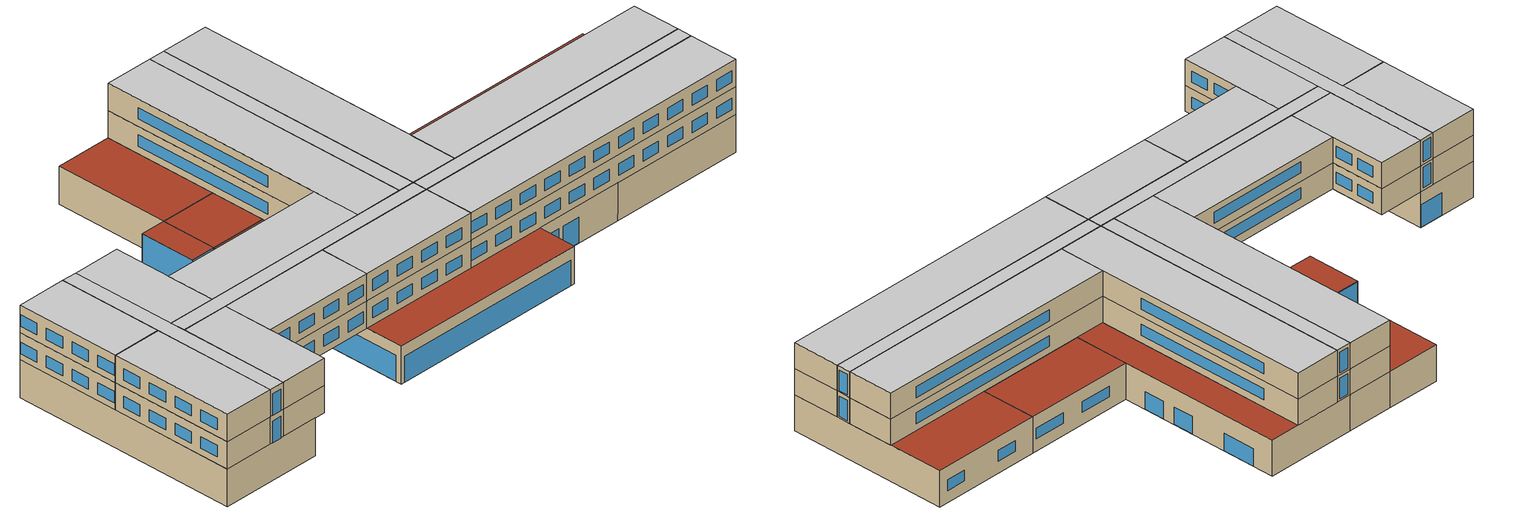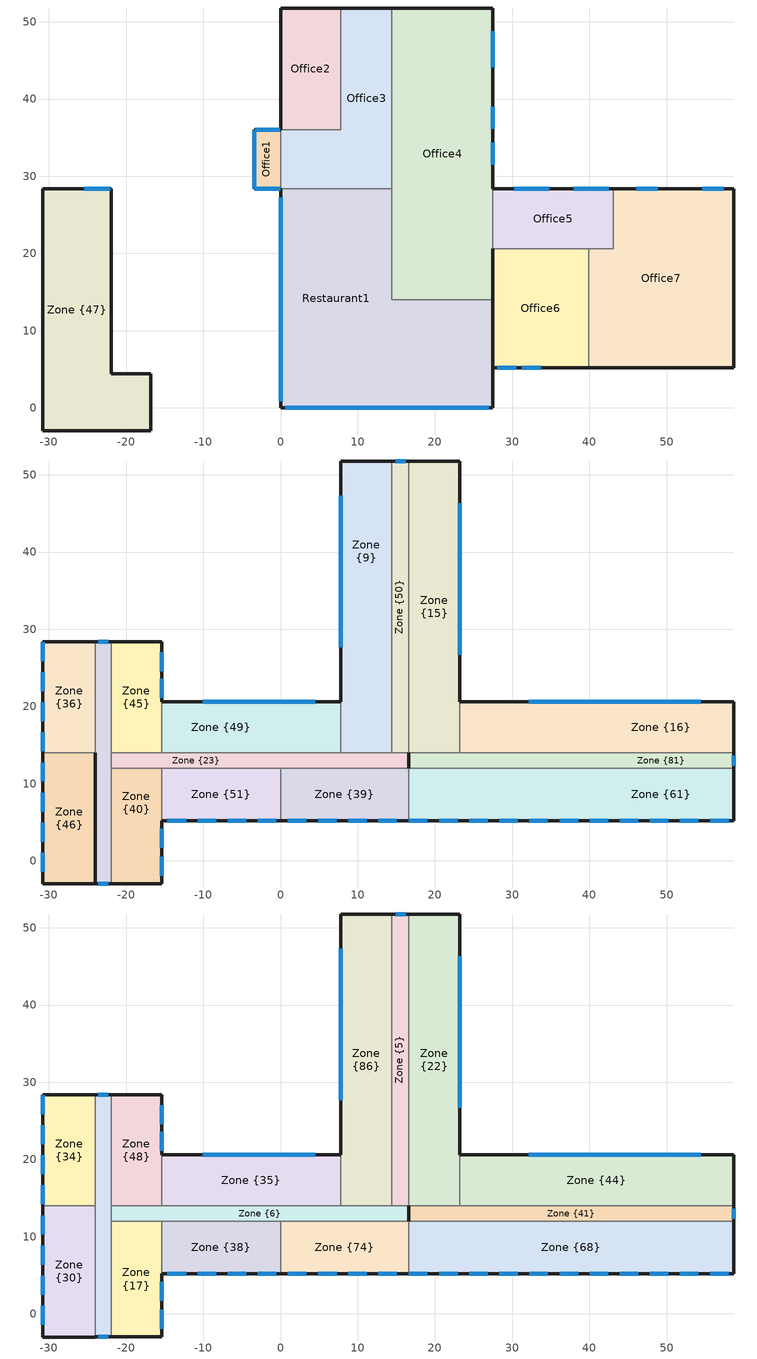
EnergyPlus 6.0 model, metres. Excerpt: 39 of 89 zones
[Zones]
Zone {47}
 floor ground (Exterior Floor): -21.95,28.39 -21.95,4.4 -16.8,4.4 -16.8,-3 -30.79,-3 -30.79,28.39 z0
 wall outside (Exterior Wall): -16.8,-3 -16.8,4.4 -21.95,4.4 -21.95,28.39 -30.79,28.39 -30.79,-3 -16.8,-3 z0:5
 window (Exterior Window): -22.04,28.39 -25.44,28.39 z0.08:3.18
Office1
 floor ground (Exterior Floor): 0,35.99 0,28.39 -3.4,28.39 -3.4,35.99 z0
 wall outside (Exterior Wall): 0,35.99 -3.4,35.99 -3.4,28.39 0,28.39 z0:5
 wall to Office3 (Interior Wall): 0,28.39 0,35.99 z0:5
 window (Exterior Window): -3.34,28.39 -0.05,28.39 z0.06:4.94; -0.1,35.99 -3.3,35.99 z0.1:4.9; -3.4,35.95 -3.4,28.43 z0.04:4.94
 roof outside (Exterior Roof): 0,28.39 0,35.99 -3.4,35.99 -3.4,28.39 z5
Restaurant1
 floor ground (Exterior Floor): 14.4,28.39 14.4,14 27.49,14 27.49,0 0,0 0,28.39 z0
 wall outside (Exterior Wall): 0,28.39 0,0 27.49,0 27.49,5.2 z0:5
 wall to Office4 (Interior Wall): 27.49,14 14.4,14 14.4,28.39 z0:5
 wall to Office3 (Interior Wall): 14.4,28.39 0,28.39 z0:5
 wall inside (Interior Wall): 27.49,5.2 27.49,14 z0:5
 window (Exterior Window): 0.6,0 26.95,0 z0:3.4; 0,27.18 0,0.83 z0.05:3.45
 roof outside (Exterior Roof): 7.8,20.6 7.8,28.39 0,28.39 0,20.6 z5; 27.49,0 27.49,5.2 0,5.2 0,0 z5
Office7
 floor ground (Exterior Floor): 58.68,28.39 58.68,5.2 39.89,5.2 39.89,20.6 43.09,20.6 43.09,28.39 z0
 wall outside (Exterior Wall): 39.89,5.2 58.68,5.2 58.68,28.39 43.09,28.39 z0:5
 wall to Office5 (Interior Wall): 43.09,28.39 43.09,20.6 39.89,20.6 z0:5
 wall to Office6 (Interior Wall): 39.89,20.6 39.89,5.2 z0:5
 window (Exterior Window): 48.87,28.39 46.07,28.39 z1.66:3.16; 57.38,28.39 54.58,28.39 z1.65:3.15
 roof outside (Exterior Roof): 58.68,20.6 58.68,28.39 43.09,28.39 43.09,20.6 z5
Office4
 floor ground (Exterior Floor): 27.49,51.79 27.49,14 14.4,14 14.4,51.79 z0
 wall outside (Exterior Wall): 27.49,28.39 27.49,51.79 14.4,51.79 z0:5
 wall to Office3 (Interior Wall): 14.4,51.79 14.4,28.39 z0:5
 wall to Office5 (Interior Wall): 27.49,20.6 27.49,28.39 z0:5
 wall inside (Interior Wall): 27.49,14 27.49,20.6 z0:5
 window (Exterior Window): 27.49,44.12 27.49,48.77 / 27.49,31.49 27.49,34.34 / 27.49,36.12 27.49,38.97 z0.02:2.42
 roof outside (Exterior Roof): 27.49,20.6 27.49,51.79 23.19,51.79 23.19,20.6 z5
Office3
 floor ground (Exterior Floor): 14.4,51.79 14.4,28.39 0,28.39 0,35.99 7.8,35.99 7.8,51.79 z0
 wall outside (Exterior Wall): 14.4,51.79 7.8,51.79 z0:5
 wall to Office2 (Interior Wall): 7.8,51.79 7.8,35.99 0,35.99 z0:5
 roof outside (Exterior Roof): 7.8,28.39 7.8,35.99 0,35.99 0,28.39 z5
Office2
 floor ground (Exterior Floor): 7.8,51.79 7.8,35.99 0,35.99 0,51.79 z0
 wall outside (Exterior Wall): 7.8,51.79 0,51.79 0,35.99 z0:5
 roof outside (Exterior Roof): 7.8,35.99 7.8,51.79 0,51.79 0,35.99 z5
Office5
 floor ground (Exterior Floor): 43.09,28.39 43.09,20.6 27.49,20.6 27.49,28.39 z0
 wall outside (Exterior Wall): 43.09,28.39 27.49,28.39 z0:5
 wall to Office6 (Interior Wall): 27.49,20.6 39.89,20.6 z0:5
 window (Exterior Window): 42.49,28.39 37.99,28.39 z1.66:3.12; 34.8,28.39 30.3,28.39 z1.66:3.11
 roof outside (Exterior Roof): 43.09,20.6 43.09,28.39 27.49,28.39 27.49,20.6 z5
Office6
 floor ground (Exterior Floor): 39.89,20.6 39.89,5.2 27.49,5.2 27.49,20.6 z0
 wall outside (Exterior Wall): 27.49,20.6 27.49,5.2 39.89,5.2 z0:5
 window (Exterior Window): 28.08,5.2 30.53,5.2 z0.02:3.42; 31.25,5.2 33.7,5.2 z0.05:3.45
 roof outside (Exterior Roof): 27.49,5.2 39.89,5.2 39.89,20.6 27.49,20.6 z5
Zone {49}
 floor outside (Exterior Floor): 0,20.6 0,14 -15.4,14 -15.4,20.6 z5
 floor to Restaurant1 (Interior Floor): 7.8,20.6 7.8,14 0,14 0,20.6 z5
 wall outside (Exterior Wall): 7.8,20.6 -15.4,20.6 z5:8.6
 wall to Zone {9} (Interior Wall): 7.8,14 7.8,20.6 z5:8.6
 wall to Zone {45} (Interior Wall): -15.4,20.6 -15.4,14 z5:8.6
 wall to Zone {23} (Interior Wall): -15.4,14 7.8,14 z5:8.6
 window (Exterior Window): 4.51,20.6 -10.06,20.6 z6.21:7.71
Zone {50}
 floor to Office4 (Interior Floor): 14.4,51.79 16.6,51.79 16.6,14 14.4,14 z5
 wall outside (Exterior Wall): 16.6,51.79 14.4,51.79 z5:8.6
 wall to Zone {15} (Interior Wall): 16.6,14 16.6,51.79 z5:8.6
 wall to Zone {23} (Interior Wall): 14.4,14 16.6,14 z5:8.6
 wall to Zone {9} (Interior Wall): 14.4,51.79 14.4,14 z5:8.6
 window (Exterior Window): 16.19,51.79 14.89,51.79 z5.31:8.15
Zone {46}
 floor to Zone {47} (Interior Floor): -23.99,14 -23.99,-3 -30.79,-3 -30.79,14 z5
 wall outside (Exterior Wall): -30.79,14 -30.79,-3 -23.99,-3 -23.99,14 z5:8.6
 wall to Zone {36} (Interior Wall): -23.99,14 -30.79,14 z5:8.6
 window (Exterior Window): -30.79,8.83 -30.79,6.38 / -30.79,4.93 -30.79,2.48 / -30.79,12.73 -30.79,10.28 / -30.79,1.03 -30.79,-1.42 z5.87:7.37
Zone {1}
 floor to Zone {47} (Interior Floor): -21.95,28.39 -21.95,-3 -23.99,-3 -23.99,28.39 z5
 wall outside (Exterior Wall): -21.95,28.39 -23.99,28.39 / -23.99,-3 -21.95,-3 z5:8.6
 wall to Zone {45} (Interior Wall): -21.95,14 -21.95,28.39 z5:8.6
 wall to Zone {40} (Interior Wall): -21.95,-3 -21.95,12 z5:8.6
 wall inside (Interior Wall): -23.99,14 -23.99,-3 z5:8.6
 wall to Zone {23} (Interior Wall): -21.95,12 -21.95,14 z5:8.6
 wall to Zone {36} (Interior Wall): -23.99,28.39 -23.99,14 z5:8.6
 window (Exterior Window): -22.34,28.39 -23.64,28.39 z5.36:8.2; -23.62,-3 -22.32,-3 z5.01:7.85
Zone {16}
 floor to Office4 (Interior Floor): 23.19,20.6 27.49,20.6 27.49,14 23.19,14 z5
 floor inside (Interior Floor): 27.49,20.6 39.89,20.6 39.89,14 27.49,14 z5
 floor to Office7 (Interior Floor): 39.89,20.6 58.68,20.6 58.68,14 39.89,14 z5
 wall outside (Exterior Wall): 58.68,14 58.68,20.6 23.19,20.6 z5:8.6
 wall to Zone {15} (Interior Wall): 23.19,20.6 23.19,14 z5:8.6
 wall to Zone {81} (Interior Wall): 23.19,14 58.68,14 z5:8.6
 window (Exterior Window): 54.44,20.6 32.14,20.6 z5.96:7.46
Zone {81}
 floor adiabatic (Interior Floor): 39.89,14 39.89,12 27.49,12 27.49,14 z5
 floor to Office7 (Interior Floor): 58.68,14 58.68,12 39.89,12 39.89,14 z5
 floor to Restaurant1 (Interior Floor): 27.49,14 27.49,12 16.6,12 16.6,14 z5
 wall outside (Exterior Wall): 16.6,14 16.6,12 / 58.68,12 58.68,14 z5:8.6
 wall to Zone {61} (Interior Wall): 16.6,12 58.68,12 z5:8.6
 wall to Zone {15} (Interior Wall): 23.19,14 16.6,14 z5:8.6
 window (Exterior Window): 58.68,12.34 58.68,13.64 z5.22:8.06
Zone {9}
 floor to Office3 (Interior Floor): 14.4,51.79 14.4,28.39 7.8,28.39 7.8,51.79 z5
 floor to Restaurant1 (Interior Floor): 14.4,28.39 14.4,14 7.8,14 7.8,28.39 z5
 wall outside (Exterior Wall): 14.4,51.79 7.8,51.79 7.8,20.6 z5:8.6
 wall to Zone {23} (Interior Wall): 7.8,14 14.4,14 z5:8.6
 window (Exterior Window): 7.8,47.27 7.8,27.67 z5.97:7.47
Zone {23}
 floor outside (Exterior Floor): 0,14 0,12 -21.95,12 -21.95,14 z5
 floor to Restaurant1 (Interior Floor): 16.6,14 16.6,12 0,12 0,14 z5
 wall outside (Exterior Wall): 16.6,12 16.6,14 z5:8.6
 wall to Zone {51} (Interior Wall): -15.4,12 0,12 z5:8.6
 wall to Zone {45} (Interior Wall): -15.4,14 -21.95,14 z5:8.6
 wall to Zone {40} (Interior Wall): -21.95,12 -15.4,12 z5:8.6
 wall to Zone {39} (Interior Wall): 0,12 16.6,12 z5:8.6
Zone {51}
 floor outside (Exterior Floor): 0,12 0,5.2 -15.4,5.2 -15.4,12 z5
 wall outside (Exterior Wall): -15.4,5.2 0,5.2 z5:8.6
 wall to Zone {40} (Interior Wall): -15.4,12 -15.4,5.2 z5:8.6
 wall to Zone {39} (Interior Wall): 0,5.2 0,12 z5:8.6
 window (Exterior Window): -10.75,5.2 -8.35,5.2 / -6.85,5.2 -4.45,5.2 / -2.95,5.2 -0.55,5.2 / -14.65,5.2 -12.25,5.2 z5.9:7.4
Zone {45}
 floor outside (Exterior Floor): -15.4,28.39 -15.4,14 -21.95,14 -21.95,28.39 z5
 wall outside (Exterior Wall): -15.4,20.6 -15.4,28.39 -21.95,28.39 z5:8.6
 window (Exterior Window): -15.4,21.14 -15.4,23.59 z6.06:7.56; -15.4,24.56 -15.4,27.01 z5.95:7.45
Zone {61}
 floor to Restaurant1 (Interior Floor): 27.49,12 27.49,5.2 16.6,5.2 16.6,12 z5
 floor to Office7 (Interior Floor): 58.68,12 58.68,5.2 39.89,5.2 39.89,12 z5
 floor inside (Interior Floor): 39.89,12 39.89,5.2 27.49,5.2 27.49,12 z5
 wall outside (Exterior Wall): 16.6,5.2 58.68,5.2 58.68,12 z5:8.6
 wall to Zone {39} (Interior Wall): 16.6,12 16.6,5.2 z5:8.6
 window (Exterior Window): 16.63,5.2 19.03,5.2 / 36.13,5.2 38.53,5.2 / 20.53,5.2 22.93,5.2 / 43.93,5.2 46.33,5.2 / 24.43,5.2 26.83,5.2 / 47.83,5.2 50.23,5.2 / 28.33,5.2 30.73,5.2 / 40.03,5.2 42.43,5.2 / 32.23,5.2 34.63,5.2 / 55.63,5.2 58.03,5.2 / 51.73,5.2 54.13,5.2 z5.9:7.4
Zone {15}
 floor to Office4 (Interior Floor): 23.19,51.79 23.19,14 16.6,14 16.6,51.79 z5
 wall outside (Exterior Wall): 23.19,20.6 23.19,51.79 16.6,51.79 z5:8.6
 window (Exterior Window): 23.19,26.72 23.19,46.32 z6.03:7.53
Zone {40}
 floor outside (Exterior Floor): -15.4,12 -15.4,-3 -16.8,-3 -16.8,4.4 -21.95,4.4 -21.95,12 z5
 floor to Zone {47} (Interior Floor): -16.8,4.4 -16.8,-3 -21.95,-3 -21.95,4.4 z5
 wall outside (Exterior Wall): -21.95,-3 -15.4,-3 -15.4,5.2 z5:8.6
 window (Exterior Window): -15.4,1.71 -15.4,4.16 z5.94:7.44; -15.4,-1.92 -15.4,0.53 z5.93:7.43
Zone {39}
 floor to Restaurant1 (Interior Floor): 16.6,12 16.6,5.2 0,5.2 0,12 z5
 wall outside (Exterior Wall): 0,5.2 16.6,5.2 z5:8.6
 window (Exterior Window): 4.85,5.2 7.25,5.2 / 12.65,5.2 15.05,5.2 / 0.95,5.2 3.35,5.2 / 8.75,5.2 11.15,5.2 z5.9:7.4
Zone {36}
 floor to Zone {47} (Interior Floor): -23.99,28.39 -23.99,14 -30.79,14 -30.79,28.39 z5
 wall outside (Exterior Wall): -23.99,28.39 -30.79,28.39 -30.79,14 z5:8.6
 window (Exterior Window): -30.79,20.53 -30.79,18.08 / -30.79,28.33 -30.79,25.88 / -30.79,24.43 -30.79,21.98 / -30.79,16.63 -30.79,14.18 z5.87:7.37
Zone {44}
 floor to Zone {16} (Interior Floor): 23.19,20.6 58.68,20.6 58.68,14 23.19,14 z8.6
 wall outside (Exterior Wall): 58.68,14 58.68,20.6 23.19,20.6 z8.6:12.2
 wall to Zone {41} (Interior Wall): 23.19,14 58.68,14 z8.6:12.2
 wall to Zone {22} (Interior Wall): 23.19,20.6 23.19,14 z8.6:12.2
 window (Exterior Window): 54.44,20.6 32.14,20.6 z9.56:11.06
 ceiling to Zone {76} (Interior Ceiling): 58.68,14 58.68,20.6 23.19,20.6 23.19,14 z12.2
Zone {68}
 floor to Zone {61} (Interior Floor): 58.68,12 58.68,5.2 16.6,5.2 16.6,12 z8.6
 wall outside (Exterior Wall): 16.6,5.2 58.68,5.2 58.68,12 z8.6:12.2
 wall to Zone {39} (Interior Wall): 16.6,12 16.6,5.2 z8.6:12.2
 wall to Zone {41} (Interior Wall): 58.68,12 16.6,12 z8.6:12.2
 window (Exterior Window): 16.63,5.2 19.03,5.2 / 47.83,5.2 50.23,5.2 / 20.53,5.2 22.93,5.2 / 51.73,5.2 54.13,5.2 / 24.43,5.2 26.83,5.2 / 43.93,5.2 46.33,5.2 / 32.23,5.2 34.63,5.2 / 28.33,5.2 30.73,5.2 / 55.63,5.2 58.03,5.2 / 40.03,5.2 42.43,5.2 / 36.13,5.2 38.53,5.2 z9.5:11
 ceiling to Zone {72} (Interior Ceiling): 58.68,5.2 58.68,12 16.6,12 16.6,5.2 z12.2
Zone {5}
 floor to Zone {50} (Interior Floor): 14.4,51.79 16.6,51.79 16.6,14 14.4,14 z8.6
 wall outside (Exterior Wall): 16.6,51.79 14.4,51.79 z8.6:12.2
 wall to Zone {22} (Interior Wall): 16.6,14 16.6,51.79 z8.6:12.2
 wall to Zone {6} (Interior Wall): 14.4,14 16.6,14 z8.6:12.2
 wall to Zone {86} (Interior Wall): 14.4,51.79 14.4,14 z8.6:12.2
 window (Exterior Window): 16.19,51.79 14.89,51.79 z8.91:11.75
 ceiling to Zone {70} (Interior Ceiling): 16.6,14 16.6,51.79 14.4,51.79 14.4,14 z12.2
Zone {35}
 floor to Zone {49} (Interior Floor): 7.8,20.6 7.8,14 -15.4,14 -15.4,20.6 z8.6
 wall outside (Exterior Wall): 7.8,20.6 -15.4,20.6 z8.6:12.2
 wall to Zone {6} (Interior Wall): -15.4,14 7.8,14 z8.6:12.2
 wall to Zone {86} (Interior Wall): 7.8,14 7.8,20.6 z8.6:12.2
 wall to Zone {48} (Interior Wall): -15.4,20.6 -15.4,14 z8.6:12.2
 window (Exterior Window): 4.51,20.6 -10.06,20.6 z9.81:11.31
 ceiling to Zone {2} (Interior Ceiling): 7.8,14 7.8,20.6 -15.4,20.6 -15.4,14 z12.2
Zone {17}
 floor to Zone {40} (Interior Floor): -15.4,12 -15.4,-3 -21.95,-3 -21.95,12 z8.6
 wall outside (Exterior Wall): -21.95,-3 -15.4,-3 -15.4,5.2 z8.6:12.2
 wall to Zone {38} (Interior Wall): -15.4,5.2 -15.4,12 z8.6:12.2
 wall to Zone {84} (Interior Wall): -21.95,12 -21.95,-3 z8.6:12.2
 wall to Zone {6} (Interior Wall): -15.4,12 -21.95,12 z8.6:12.2
 window (Exterior Window): -15.4,-1.92 -15.4,0.53 z9.53:11.03; -15.4,1.71 -15.4,4.16 z9.54:11.04
 ceiling to Zone {24} (Interior Ceiling): -15.4,-3 -15.4,12 -21.95,12 -21.95,-3 z12.2
Zone {6}
 floor to Zone {23} (Interior Floor): 16.6,14 16.6,12 -21.95,12 -21.95,14 z8.6
 wall outside (Exterior Wall): 16.6,12 16.6,14 z8.6:12.2
 wall to Zone {74} (Interior Wall): 0,12 16.6,12 z8.6:12.2
 wall to Zone {48} (Interior Wall): -15.4,14 -21.95,14 z8.6:12.2
 wall to Zone {86} (Interior Wall): 14.4,14 7.8,14 z8.6:12.2
 wall to Zone {38} (Interior Wall): -15.4,12 0,12 z8.6:12.2
 wall to Zone {84} (Interior Wall): -21.95,14 -21.95,12 z8.6:12.2
 ceiling to Zone {19} (Interior Ceiling): 16.6,12 16.6,14 -21.95,14 -21.95,12 z12.2
Zone {86}
 floor to Zone {9} (Interior Floor): 14.4,51.79 14.4,14 7.8,14 7.8,51.79 z8.6
 wall outside (Exterior Wall): 14.4,51.79 7.8,51.79 7.8,20.6 z8.6:12.2
 window (Exterior Window): 7.8,47.27 7.8,27.67 z9.57:11.07
 ceiling to Zone {32} (Interior Ceiling): 14.4,14 14.4,51.79 7.8,51.79 7.8,14 z12.2
Zone {41}
 floor to Zone {81} (Interior Floor): 58.68,14 58.68,12 16.6,12 16.6,14 z8.6
 wall outside (Exterior Wall): 58.68,12 58.68,14 / 16.6,14 16.6,12 z8.6:12.2
 wall to Zone {22} (Interior Wall): 23.19,14 16.6,14 z8.6:12.2
 window (Exterior Window): 58.68,12.34 58.68,13.64 z8.82:11.66
 ceiling to Zone {53} (Interior Ceiling): 58.68,12 58.68,14 16.6,14 16.6,12 z12.2
Zone {38}
 floor to Zone {51} (Interior Floor): 0,12 0,5.2 -15.4,5.2 -15.4,12 z8.6
 wall outside (Exterior Wall): -15.4,5.2 0,5.2 z8.6:12.2
 wall to Zone {74} (Interior Wall): 0,5.2 0,12 z8.6:12.2
 window (Exterior Window): -14.65,5.2 -12.25,5.2 / -10.75,5.2 -8.35,5.2 / -6.85,5.2 -4.45,5.2 / -2.95,5.2 -0.55,5.2 z9.5:11
 ceiling to Zone {31} (Interior Ceiling): 0,5.2 0,12 -15.4,12 -15.4,5.2 z12.2
Zone {74}
 floor to Zone {39} (Interior Floor): 16.6,12 16.6,5.2 0,5.2 0,12 z8.6
 wall outside (Exterior Wall): 0,5.2 16.6,5.2 z8.6:12.2
 wall inside (Interior Wall): 16.6,5.2 16.6,12 z8.6:12.2
 window (Exterior Window): 12.65,5.2 15.05,5.2 / 8.75,5.2 11.15,5.2 / 4.85,5.2 7.25,5.2 / 0.95,5.2 3.35,5.2 z9.5:11
 ceiling to Zone {58} (Interior Ceiling): 16.6,5.2 16.6,12 0,12 0,5.2 z12.2
Zone {22}
 floor to Zone {15} (Interior Floor): 23.19,51.79 23.19,14 16.6,14 16.6,51.79 z8.6
 wall outside (Exterior Wall): 23.19,20.6 23.19,51.79 16.6,51.79 z8.6:12.2
 window (Exterior Window): 23.19,26.72 23.19,46.32 z9.63:11.13
 ceiling to Zone {25} (Interior Ceiling): 23.19,14 23.19,51.79 16.6,51.79 16.6,14 z12.2
Zone {84}
 floor to Zone {1} (Interior Floor): -21.95,28.39 -21.95,-3 -23.99,-3 -23.99,28.39 z8.6
 wall outside (Exterior Wall): -23.99,-3 -21.95,-3 / -21.95,28.39 -23.99,28.39 z8.6:12.2
 wall to Zone {30} (Interior Wall): -23.99,14 -23.99,-3 z8.6:12.2
 wall to Zone {34} (Interior Wall): -23.99,28.39 -23.99,14 z8.6:12.2
 wall to Zone {48} (Interior Wall): -21.95,14 -21.95,28.39 z8.6:12.2
 window (Exterior Window): -22.34,28.39 -23.64,28.39 z8.96:11.8; -23.62,-3 -22.32,-3 z8.61:11.45
 ceiling to Zone {52} (Interior Ceiling): -21.95,-3 -21.95,28.39 -23.99,28.39 -23.99,-3 z12.2
Zone {48}
 floor to Zone {45} (Interior Floor): -15.4,28.39 -15.4,14 -21.95,14 -21.95,28.39 z8.6
 wall outside (Exterior Wall): -15.4,20.6 -15.4,28.39 -21.95,28.39 z8.6:12.2
 window (Exterior Window): -15.4,21.14 -15.4,23.59 z9.66:11.16; -15.4,24.56 -15.4,27.01 z9.55:11.05
 ceiling to Zone {29} (Interior Ceiling): -15.4,14 -15.4,28.39 -21.95,28.39 -21.95,14 z12.2
Zone {30}
 floor to Zone {46} (Interior Floor): -23.99,14 -23.99,-3 -30.79,-3 -30.79,14 z8.6
 wall outside (Exterior Wall): -30.79,14 -30.79,-3 -23.99,-3 z8.6:12.2
 wall to Zone {34} (Interior Wall): -23.99,14 -30.79,14 z8.6:12.2
 window (Exterior Window): -30.79,12.73 -30.79,10.28 / -30.79,8.83 -30.79,6.38 / -30.79,1.03 -30.79,-1.42 / -30.79,4.93 -30.79,2.48 z9.48:10.98
 ceiling to Zone {54} (Interior Ceiling): -23.99,-3 -23.99,14 -30.79,14 -30.79,-3 z12.2
Zone {34}
 floor to Zone {36} (Interior Floor): -23.99,28.39 -23.99,14 -30.79,14 -30.79,28.39 z8.6
 wall outside (Exterior Wall): -23.99,28.39 -30.79,28.39 -30.79,14 z8.6:12.2
 window (Exterior Window): -30.79,16.63 -30.79,14.18 / -30.79,24.43 -30.79,21.98 / -30.79,28.33 -30.79,25.88 / -30.79,20.53 -30.79,18.08 z9.48:10.98
 ceiling to Zone {85} (Interior Ceiling): -23.99,14 -23.99,28.39 -30.79,28.39 -30.79,14 z12.2
[Building]
Untitled: North Axis {deg}=-0; Terrain=CITY; Loads Convergence Tolerance Value=0.04; Temperature Convergence Tolerance Value {deltaC}=0.4; Solar Distribution=FULLINTERIORANDEXTERIOR; Maximum Number of Warmup Days=25
[Site:Location]
ABU DHABI- -- ARE: 24.43, 54.65, 4, 27
[Material]
Name | Roughness | Thickness {m} | Conductivity {W/m-K} | Density {kg/m3} | Specific Heat {J/kg-K}
M01 100mm brick | MediumRough | 0.1016 | 0.89 | 1920 | 790
G01a 19mm gypsum board | MediumSmooth | 0.019 | 0.16 | 800 | 1090
M11 100mm lightweight concrete | MediumRough | 0.1016 | 0.53 | 1280 | 840
I02 50mm insulation board | MediumRough | 0.0508 | 0.03 | 43 | 1210
M15 200mm heavyweight concrete | MediumRough | 0.2032 | 1.95 | 2240 | 900
F16 Acoustic tile | MediumSmooth | 0.0191 | 0.06 | 368 | 590
[Material:AirGap]
Name | Thermal Resistance {m2-K/W}
F05 Ceiling air space resistance | 0.18
F04 Wall air space resistance | 0.15
[WindowMaterial:Glazing]
Clear 3mm: Optical Data Type=SpectralAverage; Thickness {m}=0.003; Solar Transmittance at Normal Incidence=0.837; Front Side Solar Reflectance at Normal Incidence=0.075; Back Side Solar Reflectance at Normal Incidence=0.075; Visible Transmittance at Normal Incidence=0.898; Front Side Visible Reflectance at Normal Incidence=0.081; Back Side Visible Reflectance at Normal Incidence=0.081; Infrared Transmittance at Normal Incidence=0; Front Side Infrared Hemispherical Emissivity=0.84; Back Side Infrared Hemispherical Emissivity=0.84; Conductivity {W/m-K}=0.9
[WindowMaterial:Gas]
Air 13mm: Gas Type=Air; Thickness {m}=0.0127
[Construction]
Exterior Wall: M01 100mm brick, M15 200mm heavyweight concrete, I02 50mm insulation board, F04 Wall air space resistance, G01a 19mm gypsum board
Interior Wall: G01a 19mm gypsum board, F04 Wall air space resistance, G01a 19mm gypsum board
Exterior Floor: I02 50mm insulation board, M15 200mm heavyweight concrete
Interior Ceiling; Exterior Roof: M11 100mm lightweight concrete, F05 Ceiling air space resistance, F16 Acoustic tile
Interior Floor: F16 Acoustic tile, F05 Ceiling air space resistance, M11 100mm lightweight concrete
Exterior Window: Clear 3mm, Air 13mm, Clear 3mm
[Zone]
Zone {40}: -0, -11.9986, -7.96611, 0
Office6: -0, 35.5796, -3.9334, 0, , 1
Zone {61}: -0, 51.7865, -11.9229, 0
Office4: -0, 21.3879, 55.001, 0, , 1
Office5: -0, 38.8249, 37.9161, 0, , 1
Zone {34}: -0, -33.5155, 32.2947, 3.6
Zone {22}: -0, 18.2361, 57.7634, 3.6
Office7: -0, 63.7607, -3.45904, 5.77529e-15, , 1
Zone {68}: -0, 51.7865, -11.9229, 3.6
Zone {1}: -0, -17.0533, 33.8203, 0
Zone {16}: -0, 58.685, 13.9972, -29.8872
Zone {30}: -0, -40.6037, 4.25164, 3.6
Zone {15}: -0, 18.2361, 57.7634, 0
Zone {81}: -0, 31.7339, -33.9831, 0
Zone {46}: -0, -40.6037, 4.25164, 0
Zone {49}: -0, -10.8338, 25.4125, 0
Zone {35}: -0, -10.8338, 25.4125, 3.6
Zone {86}: -0, 1.32365, 71.4004, 3.6
Zone {74}: -0, 0.397193, -9.85161, 3.6
Zone {38}: -0, -8.78863, -2.77994, 3.6
Zone {48}: -0, -21.2989, 38.1442, 3.6
Zone {17}: -0, -11.9986, -7.96611, 3.6
Zone {51}: -0, -8.78863, -2.77994, 0
Office3: -0, 11.2748, 53.5599, 0, , 1
Zone {47}: -0, -43.634, 31.7352, 0
Office1: -0, -8.13043, 39.8514, 0, , 1
Zone {41}: -0, 31.7339, -33.9831, 3.6
Restaurant1: -0, 12.4393, -4.33871, 0, , 1
Zone {45}: -0, -21.2989, 38.1442, 0
Zone {84}: -0, -17.0533, 33.8203, 3.6
Zone {9}: -0, 1.32365, 71.4004, 0
Zone {5}: -0, 14.4989, 62.0964, 3.6
Office2: -0, -9.57468, 52.618, 0, , 1
Zone {6}: -0, -7.14972, -13.5047, 3.6
Zone {50}: -0, 14.4989, 62.0964, 0
Zone {36}: -0, -33.5155, 32.2947, 0
Zone {39}: -0, 0.397193, -9.85161, 0
Zone {44}: -0, 58.685, 13.9972, -26.2872
Zone {23}: -0, -7.14972, -13.5047, 0
[People]
Zone {47} People: Zone {47}, Hotel Occupancy, People/Area, , 0.04, , 0.3, , Office Activity Schedule
Office3 People: Office3, Hotel Occupancy, People/Area, , 0.04, , 0.3, , Office Activity Schedule
Zone {40} People: Zone {40}, Hotel Occupancy, People/Area, , 0.04, , 0.3, , Office Activity Schedule
Zone {9} People: Zone {9}, Hotel Occupancy, People/Area, , 0.04, , 0.3, , Office Activity Schedule
Zone {36} People: Zone {36}, Hotel Occupancy, People/Area, , 0.04, , 0.3, , Office Activity Schedule
Zone {45} People: Zone {45}, Hotel Occupancy, People/Area, , 0.04, , 0.3, , Office Activity Schedule
Office5 People: Office5, Hotel Occupancy, People/Area, , 0.04, , 0.3, , Office Activity Schedule
Zone {46} People: Zone {46}, Hotel Occupancy, People/Area, , 0.04, , 0.3, , Office Activity Schedule
Zone {30} People: Zone {30}, Hotel Occupancy, People/Area, , 0.04, , 0.3, , Office Activity Schedule
Zone {16} People: Zone {16}, Hotel Occupancy, People/Area, , 0.04, , 0.3, , Office Activity Schedule
Zone {48} People: Zone {48}, Hotel Occupancy, People/Area, , 0.04, , 0.3, , Office Activity Schedule
Zone {39} People: Zone {39}, Hotel Occupancy, People/Area, , 0.04, , 0.3, , Office Activity Schedule
Office2 People: Office2, Hotel Occupancy, People/Area, , 0.04, , 0.3, , Office Activity Schedule
Zone {38} People: Zone {38}, Hotel Occupancy, People/Area, , 0.04, , 0.3, , Office Activity Schedule
Zone {35} People: Zone {35}, Hotel Occupancy, People/Area, , 0.04, , 0.3, , Office Activity Schedule
Zone {22} People: Zone {22}, Hotel Occupancy, People/Area, , 0.04, , 0.3, , Office Activity Schedule
Office4 People: Office4, Hotel Occupancy, People/Area, , 0.04, , 0.3, , Office Activity Schedule
Zone {68} People: Zone {68}, Hotel Occupancy, People/Area, , 0.04, , 0.3, , Office Activity Schedule
Zone {81} People: Zone {81}, Hotel Occupancy, People/Area, , 0.04, , 0.3, , Office Activity Schedule
Zone {23} People: Zone {23}, Hotel Occupancy, People/Area, , 0.04, , 0.3, , Office Activity Schedule
Zone {51} People: Zone {51}, Hotel Occupancy, People/Area, , 0.04, , 0.3, , Office Activity Schedule
Zone {17} People: Zone {17}, Hotel Occupancy, People/Area, , 0.04, , 0.3, , Office Activity Schedule
Zone {61} People: Zone {61}, Hotel Occupancy, People/Area, , 0.04, , 0.3, , Office Activity Schedule
Zone {5} People: Zone {5}, Hotel Occupancy, People/Area, , 0.04, , 0.3, , Office Activity Schedule
Zone {41} People: Zone {41}, Hotel Occupancy, People/Area, , 0.04, , 0.3, , Office Activity Schedule
Zone {84} People: Zone {84}, Hotel Occupancy, People/Area, , 0.04, , 0.3, , Office Activity Schedule
Zone {49} People: Zone {49}, Hotel Occupancy, People/Area, , 0.04, , 0.3, , Office Activity Schedule
Zone {1} People: Zone {1}, Hotel Occupancy, People/Area, , 0.04, , 0.3, , Office Activity Schedule
Zone {50} People: Zone {50}, Hotel Occupancy, People/Area, , 0.04, , 0.3, , Office Activity Schedule
Zone {6} People: Zone {6}, Hotel Occupancy, People/Area, , 0.04, , 0.3, , Office Activity Schedule
Zone {44} People: Zone {44}, Hotel Occupancy, People/Area, , 0.04, , 0.3, , Office Activity Schedule
Zone {34} People: Zone {34}, Hotel Occupancy, People/Area, , 0.04, , 0.3, , Office Activity Schedule
Office1 People: Office1, Hotel Occupancy, People/Area, , 0.04, , 0.3, , Office Activity Schedule
Office6 People: Office6, Hotel Occupancy, People/Area, , 0.04, , 0.3, , Office Activity Schedule
Zone {86} People: Zone {86}, Hotel Occupancy, People/Area, , 0.04, , 0.3, , Office Activity Schedule
Zone {15} People: Zone {15}, Hotel Occupancy, People/Area, , 0.04, , 0.3, , Office Activity Schedule
Restaurant1 People: Restaurant1, Hotel Occupancy, People/Area, , 0.04, , 0.3, , Office Activity Schedule
Zone {74} People: Zone {74}, Hotel Occupancy, People/Area, , 0.04, , 0.3, , Office Activity Schedule
Office7 People: Office7, Hotel Occupancy, People/Area, , 0.04, , 0.3, , Office Activity Schedule
[Lights]
Zone {9} Lights: Zone {9}, Hotel Lighting, Watts/Area, , 5, , , , , , Lights
Zone {40} Lights: Zone {40}, Hotel Lighting, Watts/Area, , 5, , , , , , Lights
Zone {47} Lights: Zone {47}, Hotel Lighting, Watts/Area, , 5, , , , , , Lights
Zone {51} Lights: Zone {51}, Hotel Lighting, Watts/Area, , 5, , , , , , Lights
Zone {34} Lights: Zone {34}, Hotel Lighting, Watts/Area, , 5, , , , , , Lights
Zone {30} Lights: Zone {30}, Hotel Lighting, Watts/Area, , 5, , , , , , Lights
Zone {86} Lights: Zone {86}, Hotel Lighting, Watts/Area, , 5, , , , , , Lights
Zone {17} Lights: Zone {17}, Hotel Lighting, Watts/Area, , 5, , , , , , Lights
Zone {36} Lights: Zone {36}, Hotel Lighting, Watts/Area, , 5, , , , , , Lights
Zone {45} Lights: Zone {45}, Hotel Lighting, Watts/Area, , 5, , , , , , Lights
Zone {50} Lights: Zone {50}, Hotel Lighting, Watts/Area, , 5, , , , , , Lights
Zone {46} Lights: Zone {46}, Hotel Lighting, Watts/Area, , 5, , , , , , Lights
Zone {44} Lights: Zone {44}, Hotel Lighting, Watts/Area, , 5, , , , , , Lights
Zone {68} Lights: Zone {68}, Hotel Lighting, Watts/Area, , 5, , , , , , Lights
Zone {39} Lights: Zone {39}, Hotel Lighting, Watts/Area, , 5, , , , , , Lights
Office3 Lights: Office3, Hotel Lighting, Watts/Area, , 5, , , , , , Lights
Restaurant1 Lights: Restaurant1, Hotel Lighting, Watts/Area, , 5, , , , , , Lights
Zone {35} Lights: Zone {35}, Hotel Lighting, Watts/Area, , 5, , , , , , Lights
Zone {61} Lights: Zone {61}, Hotel Lighting, Watts/Area, , 5, , , , , , Lights
Office7 Lights: Office7, Hotel Lighting, Watts/Area, , 5, , , , , , Lights
Zone {16} Lights: Zone {16}, Hotel Lighting, Watts/Area, , 5, , , , , , Lights
Zone {49} Lights: Zone {49}, Hotel Lighting, Watts/Area, , 5, , , , , , Lights
Zone {22} Lights: Zone {22}, Hotel Lighting, Watts/Area, , 5, , , , , , Lights
Office2 Lights: Office2, Hotel Lighting, Watts/Area, , 5, , , , , , Lights
Zone {6} Lights: Zone {6}, Hotel Lighting, Watts/Area, , 5, , , , , , Lights
Office1 Lights: Office1, Hotel Lighting, Watts/Area, , 5, , , , , , Lights
Zone {41} Lights: Zone {41}, Hotel Lighting, Watts/Area, , 5, , , , , , Lights
Zone {5} Lights: Zone {5}, Hotel Lighting, Watts/Area, , 5, , , , , , Lights
Office4 Lights: Office4, Hotel Lighting, Watts/Area, , 5, , , , , , Lights
Office6 Lights: Office6, Hotel Lighting, Watts/Area, , 5, , , , , , Lights
Office5 Lights: Office5, Hotel Lighting, Watts/Area, , 5, , , , , , Lights
Zone {23} Lights: Zone {23}, Hotel Lighting, Watts/Area, , 5, , , , , , Lights
Zone {48} Lights: Zone {48}, Hotel Lighting, Watts/Area, , 5, , , , , , Lights
Zone {74} Lights: Zone {74}, Hotel Lighting, Watts/Area, , 5, , , , , , Lights
Zone {38} Lights: Zone {38}, Hotel Lighting, Watts/Area, , 5, , , , , , Lights
Zone {1} Lights: Zone {1}, Hotel Lighting, Watts/Area, , 5, , , , , , Lights
Zone {81} Lights: Zone {81}, Hotel Lighting, Watts/Area, , 5, , , , , , Lights
Zone {84} Lights: Zone {84}, Hotel Lighting, Watts/Area, , 5, , , , , , Lights
Zone {15} Lights: Zone {15}, Hotel Lighting, Watts/Area, , 5, , , , , , Lights
[ElectricEquipment]
Zone {47} ElectricEquipment: Zone {47}, Multifamily OneZone Equipment, Watts/Area, , 2.69, , , , , ElectricEquipment
Office5 ElectricEquipment: Office5, Multifamily OneZone Equipment, Watts/Area, , 2.69, , , , , ElectricEquipment
Zone {9} ElectricEquipment: Zone {9}, Multifamily OneZone Equipment, Watts/Area, , 2.69, , , , , ElectricEquipment
Zone {23} ElectricEquipment: Zone {23}, Multifamily OneZone Equipment, Watts/Area, , 2.69, , , , , ElectricEquipment
Zone {81} ElectricEquipment: Zone {81}, Multifamily OneZone Equipment, Watts/Area, , 2.69, , , , , ElectricEquipment
Zone {51} ElectricEquipment: Zone {51}, Multifamily OneZone Equipment, Watts/Area, , 2.69, , , , , ElectricEquipment
Zone {22} ElectricEquipment: Zone {22}, Multifamily OneZone Equipment, Watts/Area, , 2.69, , , , , ElectricEquipment
Zone {30} ElectricEquipment: Zone {30}, Multifamily OneZone Equipment, Watts/Area, , 2.69, , , , , ElectricEquipment
Zone {6} ElectricEquipment: Zone {6}, Multifamily OneZone Equipment, Watts/Area, , 2.69, , , , , ElectricEquipment
Zone {84} ElectricEquipment: Zone {84}, Multifamily OneZone Equipment, Watts/Area, , 2.69, , , , , ElectricEquipment
Restaurant1 ElectricEquipment: Restaurant1, Multifamily OneZone Equipment, Watts/Area, , 2.69, , , , , ElectricEquipment
Zone {44} ElectricEquipment: Zone {44}, Multifamily OneZone Equipment, Watts/Area, , 2.69, , , , , ElectricEquipment
Zone {35} ElectricEquipment: Zone {35}, Multifamily OneZone Equipment, Watts/Area, , 2.69, , , , , ElectricEquipment
Office3 ElectricEquipment: Office3, Multifamily OneZone Equipment, Watts/Area, , 2.69, , , , , ElectricEquipment
Zone {46} ElectricEquipment: Zone {46}, Multifamily OneZone Equipment, Watts/Area, , 2.69, , , , , ElectricEquipment
Zone {34} ElectricEquipment: Zone {34}, Multifamily OneZone Equipment, Watts/Area, , 2.69, , , , , ElectricEquipment
Zone {50} ElectricEquipment: Zone {50}, Multifamily OneZone Equipment, Watts/Area, , 2.69, , , , , ElectricEquipment
Office6 ElectricEquipment: Office6, Multifamily OneZone Equipment, Watts/Area, , 2.69, , , , , ElectricEquipment
Office1 ElectricEquipment: Office1, Multifamily OneZone Equipment, Watts/Area, , 2.69, , , , , ElectricEquipment
Zone {41} ElectricEquipment: Zone {41}, Multifamily OneZone Equipment, Watts/Area, , 2.69, , , , , ElectricEquipment
Zone {5} ElectricEquipment: Zone {5}, Multifamily OneZone Equipment, Watts/Area, , 2.69, , , , , ElectricEquipment
Zone {16} ElectricEquipment: Zone {16}, Multifamily OneZone Equipment, Watts/Area, , 2.69, , , , , ElectricEquipment
Zone {61} ElectricEquipment: Zone {61}, Multifamily OneZone Equipment, Watts/Area, , 2.69, , , , , ElectricEquipment
Zone {1} ElectricEquipment: Zone {1}, Multifamily OneZone Equipment, Watts/Area, , 2.69, , , , , ElectricEquipment
Zone {17} ElectricEquipment: Zone {17}, Multifamily OneZone Equipment, Watts/Area, , 2.69, , , , , ElectricEquipment
Zone {39} ElectricEquipment: Zone {39}, Multifamily OneZone Equipment, Watts/Area, , 2.69, , , , , ElectricEquipment
Zone {48} ElectricEquipment: Zone {48}, Multifamily OneZone Equipment, Watts/Area, , 2.69, , , , , ElectricEquipment
Zone {15} ElectricEquipment: Zone {15}, Multifamily OneZone Equipment, Watts/Area, , 2.69, , , , , ElectricEquipment
Zone {49} ElectricEquipment: Zone {49}, Multifamily OneZone Equipment, Watts/Area, , 2.69, , , , , ElectricEquipment
Zone {36} ElectricEquipment: Zone {36}, Multifamily OneZone Equipment, Watts/Area, , 2.69, , , , , ElectricEquipment
Zone {68} ElectricEquipment: Zone {68}, Multifamily OneZone Equipment, Watts/Area, , 2.69, , , , , ElectricEquipment
Zone {38} ElectricEquipment: Zone {38}, Multifamily OneZone Equipment, Watts/Area, , 2.69, , , , , ElectricEquipment
Office4 ElectricEquipment: Office4, Multifamily OneZone Equipment, Watts/Area, , 2.69, , , , , ElectricEquipment
Zone {86} ElectricEquipment: Zone {86}, Multifamily OneZone Equipment, Watts/Area, , 2.69, , , , , ElectricEquipment
Zone {74} ElectricEquipment: Zone {74}, Multifamily OneZone Equipment, Watts/Area, , 2.69, , , , , ElectricEquipment
Office7 ElectricEquipment: Office7, Multifamily OneZone Equipment, Watts/Area, , 2.69, , , , , ElectricEquipment
Office2 ElectricEquipment: Office2, Multifamily OneZone Equipment, Watts/Area, , 2.69, , , , , ElectricEquipment
Zone {45} ElectricEquipment: Zone {45}, Multifamily OneZone Equipment, Watts/Area, , 2.69, , , , , ElectricEquipment
Zone {40} ElectricEquipment: Zone {40}, Multifamily OneZone Equipment, Watts/Area, , 2.69, , , , , ElectricEquipment
[ZoneInfiltration:DesignFlowRate]
Zone {39} Infiltration: Zone {39}, Infiltration Quarter On Schedule, AirChanges/Hour, , , , 0.5, 1, 0, 0, 0
Zone {86} Infiltration: Zone {86}, Infiltration Quarter On Schedule, AirChanges/Hour, , , , 0.5, 1, 0, 0, 0
Zone {68} Infiltration: Zone {68}, Infiltration Quarter On Schedule, AirChanges/Hour, , , , 0.5, 1, 0, 0, 0
Zone {30} Infiltration: Zone {30}, Infiltration Quarter On Schedule, AirChanges/Hour, , , , 0.5, 1, 0, 0, 0
Office5 Infiltration: Office5, Infiltration Quarter On Schedule, AirChanges/Hour, , , , 0.5, 1, 0, 0, 0
Zone {9} Infiltration: Zone {9}, Infiltration Quarter On Schedule, AirChanges/Hour, , , , 0.5, 1, 0, 0, 0
Zone {47} Infiltration: Zone {47}, Infiltration Quarter On Schedule, AirChanges/Hour, , , , 0.5, 1, 0, 0, 0
Zone {41} Infiltration: Zone {41}, Infiltration Quarter On Schedule, AirChanges/Hour, , , , 0.5, 1, 0, 0, 0
Zone {1} Infiltration: Zone {1}, Infiltration Quarter On Schedule, AirChanges/Hour, , , , 0.5, 1, 0, 0, 0
Zone {61} Infiltration: Zone {61}, Infiltration Quarter On Schedule, AirChanges/Hour, , , , 0.5, 1, 0, 0, 0
Office6 Infiltration: Office6, Infiltration Quarter On Schedule, AirChanges/Hour, , , , 0.5, 1, 0, 0, 0
Zone {49} Infiltration: Zone {49}, Infiltration Quarter On Schedule, AirChanges/Hour, , , , 0.5, 1, 0, 0, 0
Zone {46} Infiltration: Zone {46}, Infiltration Quarter On Schedule, AirChanges/Hour, , , , 0.5, 1, 0, 0, 0
Office2 Infiltration: Office2, Infiltration Quarter On Schedule, AirChanges/Hour, , , , 0.5, 1, 0, 0, 0
Zone {35} Infiltration: Zone {35}, Infiltration Quarter On Schedule, AirChanges/Hour, , , , 0.5, 1, 0, 0, 0
Zone {36} Infiltration: Zone {36}, Infiltration Quarter On Schedule, AirChanges/Hour, , , , 0.5, 1, 0, 0, 0
Zone {23} Infiltration: Zone {23}, Infiltration Quarter On Schedule, AirChanges/Hour, , , , 0.5, 1, 0, 0, 0
Zone {38} Infiltration: Zone {38}, Infiltration Quarter On Schedule, AirChanges/Hour, , , , 0.5, 1, 0, 0, 0
Zone {51} Infiltration: Zone {51}, Infiltration Quarter On Schedule, AirChanges/Hour, , , , 0.5, 1, 0, 0, 0
Restaurant1 Infiltration: Restaurant1, Infiltration Quarter On Schedule, AirChanges/Hour, , , , 0.5, 1, 0, 0, 0
Zone {22} Infiltration: Zone {22}, Infiltration Quarter On Schedule, AirChanges/Hour, , , , 0.5, 1, 0, 0, 0
Zone {50} Infiltration: Zone {50}, Infiltration Quarter On Schedule, AirChanges/Hour, , , , 0.5, 1, 0, 0, 0
Zone {81} Infiltration: Zone {81}, Infiltration Quarter On Schedule, AirChanges/Hour, , , , 0.5, 1, 0, 0, 0
Office1 Infiltration: Office1, Infiltration Quarter On Schedule, AirChanges/Hour, , , , 0.5, 1, 0, 0, 0
Zone {48} Infiltration: Zone {48}, Infiltration Quarter On Schedule, AirChanges/Hour, , , , 0.5, 1, 0, 0, 0
Zone {34} Infiltration: Zone {34}, Infiltration Quarter On Schedule, AirChanges/Hour, , , , 0.5, 1, 0, 0, 0
Zone {15} Infiltration: Zone {15}, Infiltration Quarter On Schedule, AirChanges/Hour, , , , 0.5, 1, 0, 0, 0
Zone {6} Infiltration: Zone {6}, Infiltration Quarter On Schedule, AirChanges/Hour, , , , 0.5, 1, 0, 0, 0
Zone {16} Infiltration: Zone {16}, Infiltration Quarter On Schedule, AirChanges/Hour, , , , 0.5, 1, 0, 0, 0
Office4 Infiltration: Office4, Infiltration Quarter On Schedule, AirChanges/Hour, , , , 0.5, 1, 0, 0, 0
Office3 Infiltration: Office3, Infiltration Quarter On Schedule, AirChanges/Hour, , , , 0.5, 1, 0, 0, 0
Office7 Infiltration: Office7, Infiltration Quarter On Schedule, AirChanges/Hour, , , , 0.5, 1, 0, 0, 0
Zone {74} Infiltration: Zone {74}, Infiltration Quarter On Schedule, AirChanges/Hour, , , , 0.5, 1, 0, 0, 0
Zone {17} Infiltration: Zone {17}, Infiltration Quarter On Schedule, AirChanges/Hour, , , , 0.5, 1, 0, 0, 0
Zone {40} Infiltration: Zone {40}, Infiltration Quarter On Schedule, AirChanges/Hour, , , , 0.5, 1, 0, 0, 0
Zone {44} Infiltration: Zone {44}, Infiltration Quarter On Schedule, AirChanges/Hour, , , , 0.5, 1, 0, 0, 0
Zone {45} Infiltration: Zone {45}, Infiltration Quarter On Schedule, AirChanges/Hour, , , , 0.5, 1, 0, 0, 0
Zone {5} Infiltration: Zone {5}, Infiltration Quarter On Schedule, AirChanges/Hour, , , , 0.5, 1, 0, 0, 0
Zone {84} Infiltration: Zone {84}, Infiltration Quarter On Schedule, AirChanges/Hour, , , , 0.5, 1, 0, 0, 0
[ZoneVentilation:DesignFlowRate]
Office2 Ventilation per Area: Office2, Hotel HVAC, Flow/Area, , 0.0003, , , Natural, 0, 1, 1, 0, 0, 0
Zone {17} Ventilation per Area: Zone {17}, Hotel HVAC, Flow/Area, , 0.0003, , , Natural, 0, 1, 1, 0, 0, 0
Office6 Ventilation per Person: Office6, Hotel HVAC, Flow/Person, , , 0.0025, , Natural, 0, 1, 1, 0, 0, 0
Zone {49} Ventilation per Person: Zone {49}, Hotel HVAC, Flow/Person, , , 0.0025, , Natural, 0, 1, 1, 0, 0, 0
Zone {74} Ventilation per Area: Zone {74}, Hotel HVAC, Flow/Area, , 0.0003, , , Natural, 0, 1, 1, 0, 0, 0
Zone {86} Ventilation per Area: Zone {86}, Hotel HVAC, Flow/Area, , 0.0003, , , Natural, 0, 1, 1, 0, 0, 0
Zone {35} Ventilation per Person: Zone {35}, Hotel HVAC, Flow/Person, , , 0.0025, , Natural, 0, 1, 1, 0, 0, 0
Zone {34} Ventilation per Person: Zone {34}, Hotel HVAC, Flow/Person, , , 0.0025, , Natural, 0, 1, 1, 0, 0, 0
Zone {23} Ventilation per Person: Zone {23}, Hotel HVAC, Flow/Person, , , 0.0025, , Natural, 0, 1, 1, 0, 0, 0
Zone {38} Ventilation per Person: Zone {38}, Hotel HVAC, Flow/Person, , , 0.0025, , Natural, 0, 1, 1, 0, 0, 0
Zone {16} Ventilation per Area: Zone {16}, Hotel HVAC, Flow/Area, , 0.0003, , , Natural, 0, 1, 1, 0, 0, 0
Zone {61} Ventilation per Person: Zone {61}, Hotel HVAC, Flow/Person, , , 0.0025, , Natural, 0, 1, 1, 0, 0, 0
Zone {38} Ventilation per Area: Zone {38}, Hotel HVAC, Flow/Area, , 0.0003, , , Natural, 0, 1, 1, 0, 0, 0
Zone {44} Ventilation per Area: Zone {44}, Hotel HVAC, Flow/Area, , 0.0003, , , Natural, 0, 1, 1, 0, 0, 0
Zone {15} Ventilation per Person: Zone {15}, Hotel HVAC, Flow/Person, , , 0.0025, , Natural, 0, 1, 1, 0, 0, 0
Zone {51} Ventilation per Person: Zone {51}, Hotel HVAC, Flow/Person, , , 0.0025, , Natural, 0, 1, 1, 0, 0, 0
Zone {68} Ventilation per Person: Zone {68}, Hotel HVAC, Flow/Person, , , 0.0025, , Natural, 0, 1, 1, 0, 0, 0
Zone {41} Ventilation per Person: Zone {41}, Hotel HVAC, Flow/Person, , , 0.0025, , Natural, 0, 1, 1, 0, 0, 0
Office7 Ventilation per Person: Office7, Hotel HVAC, Flow/Person, , , 0.0025, , Natural, 0, 1, 1, 0, 0, 0
Zone {48} Ventilation per Person: Zone {48}, Hotel HVAC, Flow/Person, , , 0.0025, , Natural, 0, 1, 1, 0, 0, 0
Zone {6} Ventilation per Person: Zone {6}, Hotel HVAC, Flow/Person, , , 0.0025, , Natural, 0, 1, 1, 0, 0, 0
Zone {30} Ventilation per Area: Zone {30}, Hotel HVAC, Flow/Area, , 0.0003, , , Natural, 0, 1, 1, 0, 0, 0
Zone {22} Ventilation per Area: Zone {22}, Hotel HVAC, Flow/Area, , 0.0003, , , Natural, 0, 1, 1, 0, 0, 0
Office6 Ventilation per Area: Office6, Hotel HVAC, Flow/Area, , 0.0003, , , Natural, 0, 1, 1, 0, 0, 0
Zone {39} Ventilation per Area: Zone {39}, Hotel HVAC, Flow/Area, , 0.0003, , , Natural, 0, 1, 1, 0, 0, 0
Zone {39} Ventilation per Person: Zone {39}, Hotel HVAC, Flow/Person, , , 0.0025, , Natural, 0, 1, 1, 0, 0, 0
Zone {9} Ventilation per Person: Zone {9}, Hotel HVAC, Flow/Person, , , 0.0025, , Natural, 0, 1, 1, 0, 0, 0
Zone {47} Ventilation per Area: Zone {47}, Hotel HVAC, Flow/Area, , 0.0003, , , Natural, 0, 1, 1, 0, 0, 0
Zone {50} Ventilation per Area: Zone {50}, Hotel HVAC, Flow/Area, , 0.0003, , , Natural, 0, 1, 1, 0, 0, 0
Zone {34} Ventilation per Area: Zone {34}, Hotel HVAC, Flow/Area, , 0.0003, , , Natural, 0, 1, 1, 0, 0, 0
Zone {40} Ventilation per Person: Zone {40}, Hotel HVAC, Flow/Person, , , 0.0025, , Natural, 0, 1, 1, 0, 0, 0
Zone {50} Ventilation per Person: Zone {50}, Hotel HVAC, Flow/Person, , , 0.0025, , Natural, 0, 1, 1, 0, 0, 0
Zone {5} Ventilation per Person: Zone {5}, Hotel HVAC, Flow/Person, , , 0.0025, , Natural, 0, 1, 1, 0, 0, 0
Zone {46} Ventilation per Area: Zone {46}, Hotel HVAC, Flow/Area, , 0.0003, , , Natural, 0, 1, 1, 0, 0, 0
Zone {17} Ventilation per Person: Zone {17}, Hotel HVAC, Flow/Person, , , 0.0025, , Natural, 0, 1, 1, 0, 0, 0
Zone {45} Ventilation per Area: Zone {45}, Hotel HVAC, Flow/Area, , 0.0003, , , Natural, 0, 1, 1, 0, 0, 0
Zone {35} Ventilation per Area: Zone {35}, Hotel HVAC, Flow/Area, , 0.0003, , , Natural, 0, 1, 1, 0, 0, 0
Zone {48} Ventilation per Area: Zone {48}, Hotel HVAC, Flow/Area, , 0.0003, , , Natural, 0, 1, 1, 0, 0, 0
Zone {15} Ventilation per Area: Zone {15}, Hotel HVAC, Flow/Area, , 0.0003, , , Natural, 0, 1, 1, 0, 0, 0
Office4 Ventilation per Area: Office4, Hotel HVAC, Flow/Area, , 0.0003, , , Natural, 0, 1, 1, 0, 0, 0
Office3 Ventilation per Person: Office3, Hotel HVAC, Flow/Person, , , 0.0025, , Natural, 0, 1, 1, 0, 0, 0
Zone {84} Ventilation per Area: Zone {84}, Hotel HVAC, Flow/Area, , 0.0003, , , Natural, 0, 1, 1, 0, 0, 0
Restaurant1 Ventilation per Person: Restaurant1, Hotel HVAC, Flow/Person, , , 0.0025, , Natural, 0, 1, 1, 0, 0, 0
Zone {51} Ventilation per Area: Zone {51}, Hotel HVAC, Flow/Area, , 0.0003, , , Natural, 0, 1, 1, 0, 0, 0
Zone {41} Ventilation per Area: Zone {41}, Hotel HVAC, Flow/Area, , 0.0003, , , Natural, 0, 1, 1, 0, 0, 0
Zone {30} Ventilation per Person: Zone {30}, Hotel HVAC, Flow/Person, , , 0.0025, , Natural, 0, 1, 1, 0, 0, 0
Office7 Ventilation per Area: Office7, Hotel HVAC, Flow/Area, , 0.0003, , , Natural, 0, 1, 1, 0, 0, 0
Zone {1} Ventilation per Area: Zone {1}, Hotel HVAC, Flow/Area, , 0.0003, , , Natural, 0, 1, 1, 0, 0, 0
Office3 Ventilation per Area: Office3, Hotel HVAC, Flow/Area, , 0.0003, , , Natural, 0, 1, 1, 0, 0, 0
Zone {36} Ventilation per Person: Zone {36}, Hotel HVAC, Flow/Person, , , 0.0025, , Natural, 0, 1, 1, 0, 0, 0
Zone {74} Ventilation per Person: Zone {74}, Hotel HVAC, Flow/Person, , , 0.0025, , Natural, 0, 1, 1, 0, 0, 0
Zone {45} Ventilation per Person: Zone {45}, Hotel HVAC, Flow/Person, , , 0.0025, , Natural, 0, 1, 1, 0, 0, 0
Zone {44} Ventilation per Person: Zone {44}, Hotel HVAC, Flow/Person, , , 0.0025, , Natural, 0, 1, 1, 0, 0, 0
Zone {81} Ventilation per Person: Zone {81}, Hotel HVAC, Flow/Person, , , 0.0025, , Natural, 0, 1, 1, 0, 0, 0
Zone {81} Ventilation per Area: Zone {81}, Hotel HVAC, Flow/Area, , 0.0003, , , Natural, 0, 1, 1, 0, 0, 0
Zone {86} Ventilation per Person: Zone {86}, Hotel HVAC, Flow/Person, , , 0.0025, , Natural, 0, 1, 1, 0, 0, 0
Zone {23} Ventilation per Area: Zone {23}, Hotel HVAC, Flow/Area, , 0.0003, , , Natural, 0, 1, 1, 0, 0, 0
Zone {68} Ventilation per Area: Zone {68}, Hotel HVAC, Flow/Area, , 0.0003, , , Natural, 0, 1, 1, 0, 0, 0
Zone {9} Ventilation per Area: Zone {9}, Hotel HVAC, Flow/Area, , 0.0003, , , Natural, 0, 1, 1, 0, 0, 0
Restaurant1 Ventilation per Area: Restaurant1, Hotel HVAC, Flow/Area, , 0.0003, , , Natural, 0, 1, 1, 0, 0, 0
Office1 Ventilation per Area: Office1, Hotel HVAC, Flow/Area, , 0.0003, , , Natural, 0, 1, 1, 0, 0, 0
Office5 Ventilation per Area: Office5, Hotel HVAC, Flow/Area, , 0.0003, , , Natural, 0, 1, 1, 0, 0, 0
Zone {47} Ventilation per Person: Zone {47}, Hotel HVAC, Flow/Person, , , 0.0025, , Natural, 0, 1, 1, 0, 0, 0
Zone {16} Ventilation per Person: Zone {16}, Hotel HVAC, Flow/Person, , , 0.0025, , Natural, 0, 1, 1, 0, 0, 0
Zone {1} Ventilation per Person: Zone {1}, Hotel HVAC, Flow/Person, , , 0.0025, , Natural, 0, 1, 1, 0, 0, 0
Office4 Ventilation per Person: Office4, Hotel HVAC, Flow/Person, , , 0.0025, , Natural, 0, 1, 1, 0, 0, 0
Zone {40} Ventilation per Area: Zone {40}, Hotel HVAC, Flow/Area, , 0.0003, , , Natural, 0, 1, 1, 0, 0, 0
Zone {6} Ventilation per Area: Zone {6}, Hotel HVAC, Flow/Area, , 0.0003, , , Natural, 0, 1, 1, 0, 0, 0
Zone {61} Ventilation per Area: Zone {61}, Hotel HVAC, Flow/Area, , 0.0003, , , Natural, 0, 1, 1, 0, 0, 0
Zone {5} Ventilation per Area: Zone {5}, Hotel HVAC, Flow/Area, , 0.0003, , , Natural, 0, 1, 1, 0, 0, 0
Zone {49} Ventilation per Area: Zone {49}, Hotel HVAC, Flow/Area, , 0.0003, , , Natural, 0, 1, 1, 0, 0, 0
Zone {84} Ventilation per Person: Zone {84}, Hotel HVAC, Flow/Person, , , 0.0025, , Natural, 0, 1, 1, 0, 0, 0
Office1 Ventilation per Person: Office1, Hotel HVAC, Flow/Person, , , 0.0025, , Natural, 0, 1, 1, 0, 0, 0
Office5 Ventilation per Person: Office5, Hotel HVAC, Flow/Person, , , 0.0025, , Natural, 0, 1, 1, 0, 0, 0
Zone {46} Ventilation per Person: Zone {46}, Hotel HVAC, Flow/Person, , , 0.0025, , Natural, 0, 1, 1, 0, 0, 0
Zone {22} Ventilation per Person: Zone {22}, Hotel HVAC, Flow/Person, , , 0.0025, , Natural, 0, 1, 1, 0, 0, 0
Office2 Ventilation per Person: Office2, Hotel HVAC, Flow/Person, , , 0.0025, , Natural, 0, 1, 1, 0, 0, 0
Zone {36} Ventilation per Area: Zone {36}, Hotel HVAC, Flow/Area, , 0.0003, , , Natural, 0, 1, 1, 0, 0, 0
[HVACTemplate:Thermostat]
20-25: , 20, , 25
[Schedule:Compact]
Multifamily OneZone Equipment: Through: 12/31, For: AllDays, Until: 06:00, 0.22, Until: 07:00, 0.36, Until: 08:00, 0.76, Until: 09:00, 0.34, Until: 11:00, 0.36, Until: 13:00, 0.64, Until: 17:00, 0.36, Until: 18:00, 0.87, Until: 19:00, 0.97, Until: 22:00, 0.43, Until: 24:00, 0.31
Hotel Lighting: Through: 12/31, For: Weekdays SummerDesignDay, Until: 01:00, 0.2, Until: 02:00, 0.15, Until: 05:00, 0.1, Until: 06:00, 0.2, Until: 07:00, 0.4, Until: 08:00, 0.5, Until: 10:00, 0.4, Until: 18:00, 0.25, Until: 19:00, 0.6, Until: 20:00, 0.8, Until: 21:00, 0.9, Until: 22:00, 0.8, Until: 23:00, 0.6, Until: 24:00, 0.3, For: Saturday WinterDesignDay, Until: 02:00, 0.2, Until: 06:00, 0.1, Until: 08:00, 0.3, Until: 10:00, 0.4, Until: 11:00, 0.3, Until: 18:00, 0.25, Until: 19:00, 0.6, Until: 22:00, 0.7, Until: 23:00, 0.6, Until: 24:00, 0.3, For: Sunday Holidays AllOtherDays, Until: 02:00, 0.3, Until: 06:00, 0.2, Until: 07:00, 0.3, Until: 09:00, 0.4, Until: 13:00, 0.3, Until: 18:00, 0.2, Until: 19:00, 0.5, Until: 20:00, 0.7, Until: 21:00, 0.8, Until: 22:00, 0.6, Until: 23:00, 0.5, Until: 24:00, 0.3
Hotel HVAC: Through: 12/31, For: AllDays, Until: 24:00, 1
Hotel Occupancy: Through: 12/31, For: Weekdays SummerDesignDay, Until: 06:00, 0.9, Until: 07:00, 0.7, Until: 09:00, 0.4, Until: 15:00, 0.2, Until: 16:00, 0.3, Until: 19:00, 0.5, Until: 21:00, 0.7, Until: 22:00, 0.8, Until: 24:00, 0.9, For: Saturday WinterDesignDay, Until: 06:00, 0.9, Until: 07:00, 0.7, Until: 09:00, 0.5, Until: 17:00, 0.3, Until: 18:00, 0.5, Until: 21:00, 0.6, Until: 24:00, 0.7, For: Sunday Holidays AllOtherDays, Until: 08:00, 0.7, Until: 11:00, 0.5, Until: 13:00, 0.3, Until: 16:00, 0.2, Until: 17:00, 0.3, Until: 19:00, 0.4, Until: 21:00, 0.6, Until: 24:00, 0.8
Office Activity Schedule: Through: 12/31, For: AllDays, Until: 24:00, 120
Infiltration Quarter On Schedule: Through: 12/31, For: Weekdays SummerDesignDay, Until: 06:00, 1, Until: 22:00, 0.25, Until: 24:00, 1, For: Saturday WinterDesignDay, Until: 06:00, 1, Until: 18:00, 0.25, Until: 24:00, 1, For: Sunday Holidays AllOtherDays, Until: 24:00, 1
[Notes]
Daylight Saving Period in US
Schedule Assembly Service Water Heating, ASHRAE 90.1-1989, Section 13
Equivalent Full-Load Hours: Weekdays 0.7, Saturday 1.25, Sunday/Holidays 1.15
